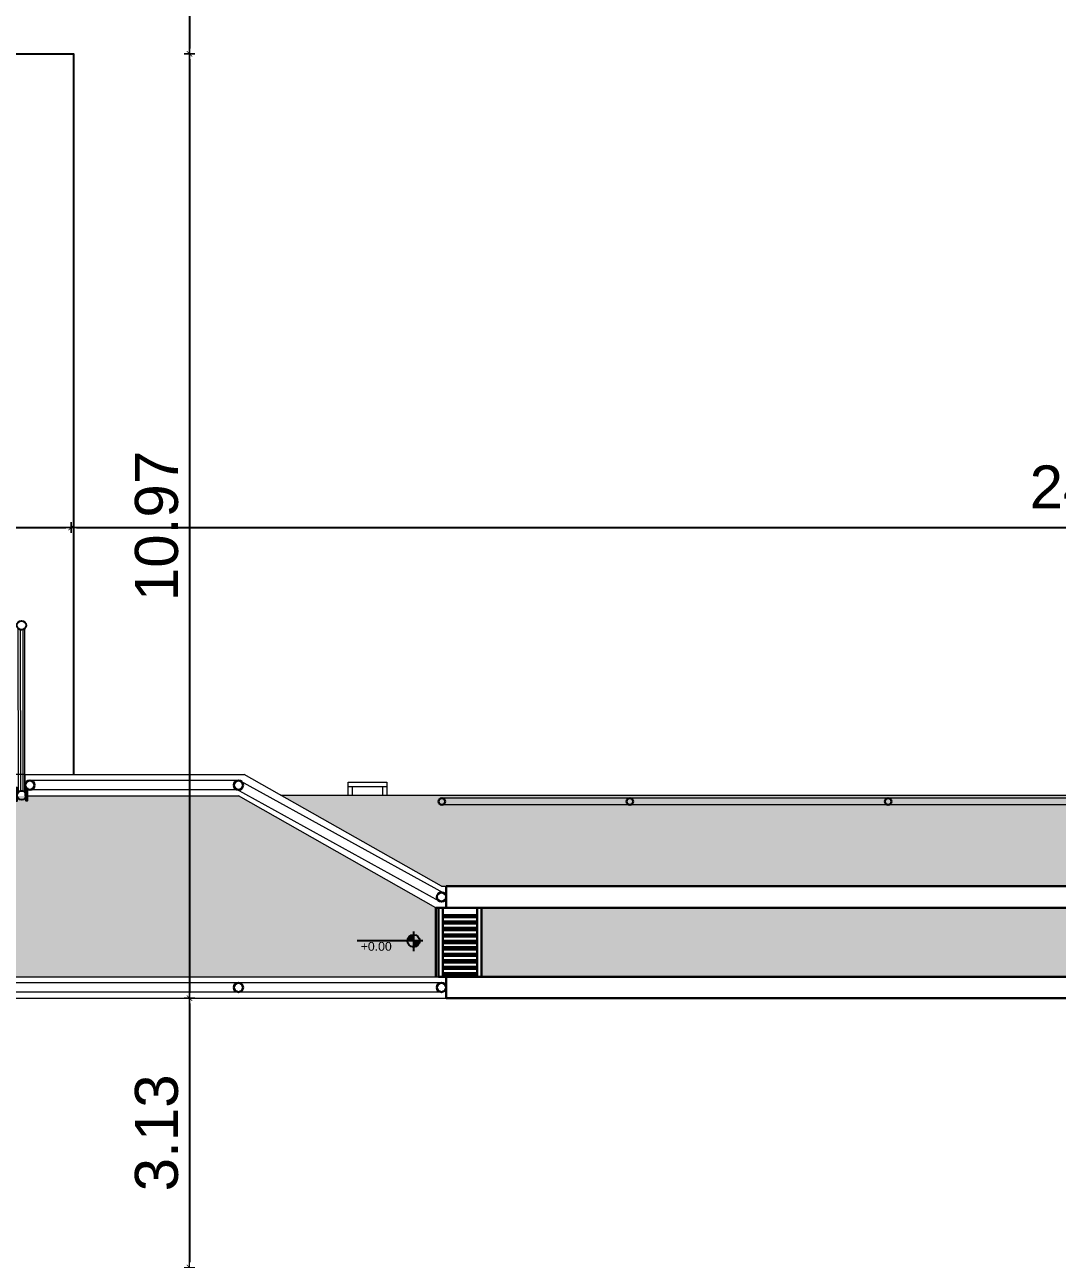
# Model space of a CAD drawing. Header units: millimetres. Extents: x 2823 to 2968, y 1352 to 1452.
# Drawn here: x 2902.41 to 2914.4, y 1422.9 to 1437.24 of the extents above; entities that cross this region are included whole.
import ezdxf

# ---------------------------------------------------------------- set-up
doc = ezdxf.new("R2010")
doc.units = ezdxf.units.MM
doc.header["$LTSCALE"] = 0.03
doc.linetypes.add('Dashed', pattern=[0.75, 0.5, -0.25])
for name, color, linetype, lineweight in [('A-COTAS', 12, 'Continuous', 9), ('A-HACHU', 9, 'Continuous', 0), ('A-PAREDE', 5, 'Continuous', 30), ('A-PROJEÇÃO', 251, 'Dashed', 13), ('A-VISTA01', 1, 'Continuous', 20), ('A-VISTA02', 2, 'Continuous', 15), ('A-VISTA03', 3, 'Continuous', 9), ('A-VISTA04', 4, 'Continuous', 5)]:
    doc.layers.add(name, color=color, linetype=linetype, lineweight=lineweight)
doc.layers.add('A-TEXTO1', color=7, linetype='Continuous', true_color=0x000000)
doc.layers.add('PH-GRELHA_INT', color=7, linetype='Continuous', true_color=0x1f2df4)
doc.layers.add('G_HACHURA', color=9, linetype='Continuous')
doc.styles.add('A2 Arquitetos', font='arial.ttf')
doc.styles.add('Century Gothic', font='arial.ttf')
doc.dimstyles.new('COTA_250', dxfattribs={"dimscale": 250, "dimtxt": 0.002, "dimasz": 0.00025, "dimexe": 0.00075, "dimexo": 0.00075, "dimgap": 0.0005, "dimtad": 1, "dimzin": 4, "dimdsep": 46, "dimtxsty": 'Century Gothic', "dimblk": 'PU-Tick', "dimcen": 0.001, "dimdle": 0.00075, "dimse1": 1, "dimse2": 1, "dimclrd": 256, "dimclre": 256, "dimclrt": 256, "dimadec": 0, "dimazin": 0, "dimtfac": 1, "dimtix": 1, "dimtmove": 0, "dimatfit": 3, "dimldrblk": 'DOT', "dimfxl": 1, "dimarcsym": 0})
pattern_1 = [(0, (0, 0), (0, 0.16), []), (90, (0, 0), (-0.07999999999999999, 0.16), [0.16, -0.16])]

# ---------------------------------------------------------------- blocks, each defined once
blk = doc.blocks.new('Porteira_Curral_2')
at = {"layer": 'A-PAREDE', "linetype": 'Continuous', "lineweight": 25}
for centre in [(207872.5370446081, 9278507.648432571), (207874.5110446079, 9278507.648432571)]:
    blk.add_circle(centre, 0.053, dxfattribs=at)
at = {"layer": 'A-VISTA02'}
for p, q in [((207874.4742018335, 9278507.686532572), (207872.5738873823, 9278507.686532572)), ((207874.4742018353, 9278507.61033257), (207872.5738873805, 9278507.61033257))]:
    blk.add_line(p, q, dxfattribs=at)
at = {"layer": 'A-VISTA03', "linetype": 'Continuous', "lineweight": 25}
for points in [[(207874.424044608, 9278507.71143257), (207874.574044608, 9278507.71143257), (207874.574044608, 9278507.70143257), (207874.424044608, 9278507.70143257)], [(207874.424044608, 9278507.585432572), (207874.574044608, 9278507.585432572), (207874.574044608, 9278507.595432572), (207874.424044608, 9278507.595432572)]]:
    blk.add_lwpolyline(points, close=True, dxfattribs=at)
at = {"layer": 'A-VISTA04'}
for p, q in [((207872.5878776686, 9278507.66343257), (207874.4602115476, 9278507.66343257)), ((207872.5878776681, 9278507.63343257), (207874.4602115481, 9278507.63343257))]:
    blk.add_line(p, q, dxfattribs=at)
blk = doc.blocks.new('Curbov')
at = {"layer": 'A-COTAS', "true_color": 0xd4d4d4}
h = blk.add_hatch(color=254, dxfattribs=at)
h.dxf.hatch_style = 1
h.paths.add_polyline_path([(208213.6183541835, 9278627.765369043), (208213.6713541799, 9278627.765369043), (208233.3266234386, 9278627.765369043), (208233.3266234386, 9278628.825415157), (208211.7494099587, 9278628.825415157)])
at = {"layer": 'A-HACHU', "true_color": 0xc7c8ca}
h = blk.add_hatch(dxfattribs=at)
h.set_pattern_fill('AR-B88', color=9, scale=0.02)
h.set_pattern_definition(pattern_1)
h.paths.add_polyline_path([(208193.0803317435, 9278629.065369038), (208197.8303317472, 9278629.065369042), (208197.8303317472, 9278628.815369042), (208197.3803317482, 9278628.815369042), (208197.38033175, 9278626.715369042), (208197.8303317472, 9278626.715369042), (208197.8303317472, 9278626.465369044), (208197.8303317472, 9278625.81536905), (208192.4303317478, 9278625.815369051), (208192.4303317449, 9278623.46536904), (208199.9303317468, 9278623.465369042), (208199.9303317489, 9278626.46536904), (208199.9303317525, 9278626.715369038), (208200.1803317525, 9278626.715369038), (208200.6803317577, 9278626.715369042), (208200.9303317577, 9278626.715369044), (208213.5523912603, 9278626.715369046), (208213.5523912603, 9278627.515369045), (208211.2603895692, 9278628.815369043), (208208.6803317472, 9278628.815369043), (208208.4303317453, 9278628.815369043), (208208.4303317453, 9278636.565369043), (208201.5803317472, 9278636.565369042), (208201.5803317494, 9278629.065369042), (208206.3303317469, 9278629.065369043), (208206.3303317469, 9278628.815369043), (208200.9303317509, 9278628.815369045), (208200.6803317512, 9278628.815369042), (208200.1803317513, 9278628.815369045), (208199.9303317514, 9278628.815369045), (208199.9303317514, 9278629.065369043), (208199.9303317461, 9278632.690369043), (208199.9303317741, 9278632.940369042), (208199.9303317451, 9278636.565369042), (208193.0803317413, 9278636.565369042)])
h.paths.add_polyline_path([(208192.4303317507, 9278626.715369044), (208197.38033175, 9278626.715369042), (208197.3803317482, 9278628.815369042), (208192.4303317489, 9278628.815369043)], flags=17)
h = blk.add_hatch(dxfattribs=at)
h.set_pattern_fill('AR-B88', color=9, scale=0.02)
h.set_pattern_definition(pattern_1)
h.paths.add_polyline_path([(208223.5823912593, 9278626.715369048), (208233.3266234387, 9278626.71536905), (208233.3266234384, 9278627.515369043), (208223.5823912595, 9278627.515369045)])
h.paths.add_polyline_path([(208214.0823912593, 9278626.715369044), (208223.0523912603, 9278626.715369046), (208223.0523912603, 9278627.515369043), (208214.0823912595, 9278627.515369043)])
at = {"layer": 'A-TEXTO1'}
h = blk.add_hatch(color=256, dxfattribs=at)
h.dxf.hatch_style = 1
h.paths.add_polyline_path([(208213.2945655027, 9278627.20288844), (208213.2945655027, 9278627.131026527), (208213.2227035446, 9278627.131026527, -0.4142135075525849)])
h.paths.add_polyline_path([(208213.2945655027, 9278627.131026527), (208213.3664274143, 9278627.131026527, -0.4142136171936075), (208213.2945655027, 9278627.059164613)])
at = {"layer": 'PH-GRELHA_INT', "lineweight": 30}
h = blk.add_hatch(dxfattribs=at)
h.set_pattern_fill('ANSI32', color=256, scale=0.2, angle=135)
h.set_pattern_definition([(180, (0, 0), (-6.938893903907228e-18, -0.07500000000000001), []), (180, (-0.0249999999650754, 0.02500000037252903), (-6.938893903907228e-18, -0.07500000000000001), [])])
h.paths.add_polyline_path([(208213.6323912595, 9278627.465369044), (208214.0323912601, 9278627.465369044), (208214.0323912595, 9278626.715369046), (208213.6323912604, 9278626.715369046)])
at = {"layer": 'A-HACHU', "color": 9, "true_color": 0xc7c8ca}
blk.add_lwpolyline([(208208.7799936469, 9278629.065369043), (208208.6803317452, 9278629.065369043)], dxfattribs=at)
at = {"layer": 'A-PAREDE'}
for p, q in [((208213.6713541799, 9278627.765369043), (208233.3266234384, 9278627.765369043)), ((208213.6713541799, 9278627.515369043), (208213.6713541799, 9278627.765369043)), ((208213.6713541799, 9278627.515369043), (208233.3266234384, 9278627.515369043)), ((208213.6713541799, 9278626.715369044), (208233.3266234384, 9278626.71536905)), ((208213.6713541799, 9278626.715369046), (208213.6713541799, 9278626.465369042)), ((208213.6713541799, 9278626.465369044), (208233.3266234384, 9278626.465369042))]:
    blk.add_line(p, q, dxfattribs=at)
for centre, radius in [((208208.8375619859, 9278628.940369036), 0.053), ((208211.2603895692, 9278628.940369043), 0.053), ((208213.6234800684, 9278628.750415154), 0.0381), ((208215.8053317553, 9278628.750415154), 0.0381), ((208218.8053317553, 9278628.750415154), 0.0381), ((208213.6183541798, 9278627.640369043), 0.053), ((208211.2603895692, 9278626.590369042), 0.053), ((208213.6183541798, 9278626.590369042), 0.053)]:
    blk.add_circle(centre, radius, dxfattribs=at)
at = {"layer": 'A-TEXTO1'}
for p, q in [((208213.2945655027, 9278627.238494324), (208213.2945655027, 9278627.011309436)), ((208213.4010150881, 9278627.131026594), (208212.6381291265, 9278627.131026594))]:
    blk.add_line(p, q, dxfattribs=at)
blk.add_circle((208213.2945655027, 9278627.131026594), 0.07186191701812356, dxfattribs=at)
at = {"layer": 'A-VISTA01'}
for p, q in [((208208.7799936469, 9278629.065369043), (208211.3263524854, 9278629.065369043)), ((208213.6183541835, 9278627.765369043), (208211.3263524885, 9278629.065369042)), ((208212.5335104486, 9278628.925415156), (208212.983510449, 9278628.925415156)), ((208212.5835104494, 9278628.825415157), (208212.5835104494, 9278628.925415156)), ((208212.9335104501, 9278628.925415156), (208212.9335104501, 9278628.825415157)), ((208213.5523912637, 9278627.515369043), (208211.2603895692, 9278628.815369043)), ((208211.7494099585, 9278628.825415157), (208233.3266234384, 9278628.825415157)), ((208213.6183541798, 9278627.765369043), (208213.6713541799, 9278627.765369043)), ((208200.9303317505, 9278626.715369042), (208213.6713541799, 9278626.715369046)), ((208200.9303317493, 9278626.465369042), (208213.6713541799, 9278626.465369042))]:
    blk.add_line(p, q, dxfattribs=at)
for points in [[(208208.7799936469, 9278629.065369043), (208208.7799936469, 9278628.815369043), (208211.2603895703, 9278628.815369043)], [(208212.5335104486, 9278628.825415157), (208212.5335104486, 9278628.975415157), (208212.983510449, 9278628.975415157), (208212.983510449, 9278628.825415157)]]:
    blk.add_lwpolyline(points, dxfattribs=at)
at = {"layer": 'A-VISTA02'}
for p, q in [((208233.2784345798, 9278628.790197536), (208213.6234800684, 9278628.788656948)), ((208233.2784345798, 9278628.713997535), (208213.6234800684, 9278628.712447241)), ((208213.6183541798, 9278627.587369049), (208213.6183268397, 9278627.587369049))]:
    blk.add_line(p, q, dxfattribs=at)
at = {"layer": 'A-VISTA04'}
for p, q in [((208211.2603895692, 9278628.993369043), (208208.8375619872, 9278628.993369035)), ((208213.6439430026, 9278627.686782533), (208211.2859783919, 9278628.986782534)), ((208211.2603895692, 9278628.887369044), (208208.8375327267, 9278628.887369044)), ((208213.5927653571, 9278627.593955552), (208211.2348007464, 9278628.893955553)), ((208213.6183541798, 9278626.643369041), (208200.9303317577, 9278626.643369041)), ((208213.6183541798, 9278626.537369043), (208200.9303317577, 9278626.537369043))]:
    blk.add_line(p, q, dxfattribs=at)
at = {"layer": 'PH-GRELHA_INT', "lineweight": 30}
for p, q in [((208213.5523912603, 9278626.715369044), (208213.5523912603, 9278627.515369043)), ((208213.5523912603, 9278627.515369043), (208213.6713541799, 9278627.515369043)), ((208213.5823912597, 9278626.715369044), (208213.5823912597, 9278627.515369043))]:
    blk.add_line(p, q, dxfattribs=at)
for points in [[(208213.5823912597, 9278627.515369043), (208214.0823912595, 9278627.515369045), (208214.0823912593, 9278626.715369046), (208213.5823912595, 9278626.715369046)], [(208213.6323912595, 9278627.515369043), (208214.0323912601, 9278627.515369043), (208214.0323912595, 9278626.715369046), (208213.6323912593, 9278626.715369046)]]:
    blk.add_lwpolyline(points, close=True, dxfattribs=at)
at = {"layer": 'A-PROJEÇÃO', "rotation": 270.0575415065053}
blk.add_blockref('Porteira_Curral_2', (-9070502.992320953, 9477184.929504566), dxfattribs=at)
at = {"layer": 'A-TEXTO1', "ltscale": 0.0005, "style": 'A2 Arquitetos'}
blk.add_text('+0.00', height=0.102, dxfattribs=at).set_placement((208212.6802103696, 9278627.016760973))
blk = doc.blocks.new('PU-Tick')
for p, q in [((1, 0), (-1, 0)), ((-9e-16, -1), (9e-16, 1))]:
    blk.add_line(p, q)
at = {"color": 0, "linetype": 'ByBlock', "const_width": 0.15}
blk.add_lwpolyline([(-0.5, -0.5), (0.5, 0.5)], dxfattribs=at)
blk = doc.blocks.new('*D147')
at = {"layer": 'A-COTAS', "lineweight": -2, "transparency": 16777216}
blk.add_line((2885.273652587181, 1431.40049633195), (2902.88869099992, 1431.40049633195), dxfattribs=at)
at = {"layer": 'Defpoints', "color": 0, "transparency": 16777216}
for p in [(2885.211152587181, 1431.400584436928), (2902.95119099992, 1431.400496350576), (2902.95119099992, 1431.40049633195)]:
    blk.add_point(p, dxfattribs=at)
at = {"layer": 'A-COTAS', "lineweight": -2, "transparency": 16777216, "xscale": 0.0625, "yscale": 0.0625, "zscale": 0.0625, "rotation": 180}
blk.add_blockref('PU-Tick', (2885.211152587181, 1431.40049633195), dxfattribs=at)
at = {"layer": 'A-COTAS', "lineweight": -2, "transparency": 16777216, "xscale": 0.0625, "yscale": 0.0625, "zscale": 0.0625}
blk.add_blockref('PU-Tick', (2902.95119099992, 1431.40049633195), dxfattribs=at)
at = {"layer": 'A-COTAS', "transparency": 16777216, "insert": (2894.08117179355, 1431.825973821718), "char_height": 0.5, "attachment_point": 5, "style": 'Century Gothic'}
blk.add_mtext('17,75', dxfattribs=at)
blk = doc.blocks.new('_Dot')
at = {"layer": 'G_HACHURA', "color": 0, "lineweight": -2}
blk.add_line((-0.5, 0), (-1, 0), dxfattribs=at)
at = {"layer": 'G_HACHURA', "color": 0, "const_width": 0.5}
blk.add_lwpolyline([(-0.25, 0, 1), (0.25, 0, 1)], format="xyb", close=True, dxfattribs=at)
blk = doc.blocks.new('*D110')
at = {"layer": 'A-COTAS', "lineweight": -2, "transparency": 16777216}
blk.add_line((2903.01369099992, 1431.40049633195), (2926.898691003771, 1431.40049633195), dxfattribs=at)
at = {"layer": 'Defpoints', "color": 0, "transparency": 16777216}
for p in [(2902.95119099992, 1431.400496350576), (2926.961191003771, 1431.40049633195), (2926.961191003771, 1428.293953100194)]:
    blk.add_point(p, dxfattribs=at)
at = {"layer": 'A-COTAS', "lineweight": -2, "transparency": 16777216, "xscale": 0.0625, "yscale": 0.0625, "zscale": 0.0625, "rotation": 180}
blk.add_blockref('PU-Tick', (2902.95119099992, 1431.40049633195), dxfattribs=at)
at = {"layer": 'A-COTAS', "lineweight": -2, "transparency": 16777216, "xscale": 0.0625, "yscale": 0.0625, "zscale": 0.0625}
blk.add_blockref('PU-Tick', (2926.961191003771, 1431.40049633195), dxfattribs=at)
at = {"layer": 'A-COTAS', "transparency": 16777216, "insert": (2914.956191001846, 1431.825973821718), "char_height": 0.5, "attachment_point": 5, "style": 'Century Gothic'}
blk.add_mtext('24,00', dxfattribs=at)
blk = doc.blocks.new('*D126')
at = {"layer": 'A-COTAS', "lineweight": -2, "transparency": 16777216}
blk.add_line((2904.326197553876, 1436.841406986093), (2904.326197553876, 1425.996406985422), dxfattribs=at)
at = {"layer": 'Defpoints', "color": 0, "transparency": 16777216}
for p in [(2902.951190997593, 1436.903906986093), (2904.326197553876, 1425.933906985422), (2904.513130184941, 1425.933906985422)]:
    blk.add_point(p, dxfattribs=at)
at = {"layer": 'A-COTAS', "lineweight": -2, "transparency": 16777216, "xscale": 0.0625, "yscale": 0.0625, "zscale": 0.0625}
for p, rotation in [((2904.326197553876, 1436.903906986093), 90), ((2904.326197553876, 1425.933906985422), 270)]:
    blk.add_blockref('PU-Tick', p, dxfattribs=dict(at, rotation=rotation))
at = {"layer": 'A-COTAS', "transparency": 16777216, "insert": (2903.945911060016, 1431.418906985756), "char_height": 0.5, "attachment_point": 5, "rotation": 90, "style": 'Century Gothic'}
blk.add_mtext('10.97', dxfattribs=at)
blk = doc.blocks.new('*D155')
at = {"layer": 'A-COTAS', "lineweight": -2, "transparency": 16777216}
blk.add_line((2904.326197553412, 1425.871406985422), (2904.326197553412, 1422.867973641233), dxfattribs=at)
at = {"layer": 'Defpoints', "color": 0, "transparency": 16777216}
for p in [(2904.513130184941, 1425.933906985422), (2904.326197553412, 1422.805473641233), (2904.746873649798, 1422.805473641233)]:
    blk.add_point(p, dxfattribs=at)
at = {"layer": 'A-COTAS', "lineweight": -2, "transparency": 16777216, "xscale": 0.0625, "yscale": 0.0625, "zscale": 0.0625}
for p, rotation in [((2904.326197553412, 1425.933906985422), 90), ((2904.326197553412, 1422.805473641233), 270)]:
    blk.add_blockref('PU-Tick', p, dxfattribs=dict(at, rotation=rotation))
at = {"layer": 'A-COTAS', "transparency": 16777216, "insert": (2903.945740527492, 1424.369690313327), "char_height": 0.5, "attachment_point": 5, "rotation": 90, "style": 'Century Gothic'}
blk.add_mtext('3.13', dxfattribs=at)
blk = doc.blocks.new('*D170')
at = {"layer": 'A-COTAS', "lineweight": -2, "transparency": 16777216}
blk.add_line((2904.326197553876, 1441.843125417804), (2904.326197553876, 1436.966406986093), dxfattribs=at)
at = {"layer": 'Defpoints', "color": 0, "transparency": 16777216}
for p in [(2904.986459483132, 1441.905625417804), (2904.326197553876, 1436.903906986093), (2904.777690647527, 1436.903906986093)]:
    blk.add_point(p, dxfattribs=at)
at = {"layer": 'A-COTAS', "lineweight": -2, "transparency": 16777216, "xscale": 0.0625, "yscale": 0.0625, "zscale": 0.0625}
for p, rotation in [((2904.326197553876, 1441.905625417804), 90), ((2904.326197553876, 1436.903906986093), 270)]:
    blk.add_blockref('PU-Tick', p, dxfattribs=dict(at, rotation=rotation))
at = {"layer": 'A-COTAS', "transparency": 16777216, "insert": (2903.945911060016, 1439.404766201947), "char_height": 0.5, "attachment_point": 5, "rotation": 90, "style": 'Century Gothic'}
blk.add_mtext('5.00', dxfattribs=at)
blk = doc.blocks.new('arq geral tgov')
blk.add_lwpolyline([(-12.42038686212618, 34.99827785701791), (5.346095630939544, 34.99827785701791), (5.346095630939544, 26.62815035793938)])
at = {"color": 6}
blk.add_blockref('Curbov', (-208203.9970103018, -9278602.437218685), dxfattribs=at)
at = {"layer": 'A-COTAS'}
for base, p1, p2, picture, middle in [((6.694619686698388, 34.99815035709526), (7.354881615952763, 39.999868788806), (7.146112780348631, 34.9981503570948), '*D170', (6.314333192837694, 37.49900957294972)), ((6.694619686698388, 24.0281503564247), (5.319613130413927, 34.9981503570948), (6.881552317761816, 24.02815035642425), '*D126', (6.314333192837694, 29.51315035675884)), ((6.694619686234546, 20.89971701223567), (6.881552317761816, 24.02815035642425), (7.115295782619341, 20.89971701223521), '*D155', (6.314162660313741, 22.46393368432905))]:
    dim = blk.add_linear_dim(base=base, p1=p1, p2=p2, angle=270, dimstyle='COTA_250', dxfattribs=at)
    dim.commit()
    dim.dimension.update_dxf_attribs({"geometry": picture, "text_midpoint": middle, "insert": (-2897.631577867178, -1401.905756628998)})
for base, p1, p2, text, picture, middle in [((5.319613132742234, 29.4947397029523), (-12.42042527999729, 29.49482780793051), (5.319613132742234, 29.49473972157875), '17,75', '*D147', (-3.550406073627528, 29.92021719272043)), ((29.32961313659325, 29.4947397029523), (5.319613132742234, 29.49473972157875), (29.32961313659325, 26.38819647119681), '24,00', '*D110', (17.32461313466774, 29.92021719272043))]:
    dim = blk.add_linear_dim(base=base, p1=p1, p2=p2, text=text, dimstyle='COTA_250', dxfattribs=at)
    dim.commit()
    dim.dimension.update_dxf_attribs({"geometry": picture, "text_midpoint": middle, "insert": (-2897.631577867178, -1401.905756628998)})

msp = doc.modelspace()

# ---------------------------------------------------------------- block references
msp.add_blockref('arq geral tgov', (2897.631577867178, 1401.905756628998))

doc.saveas('drawing.dxf')
